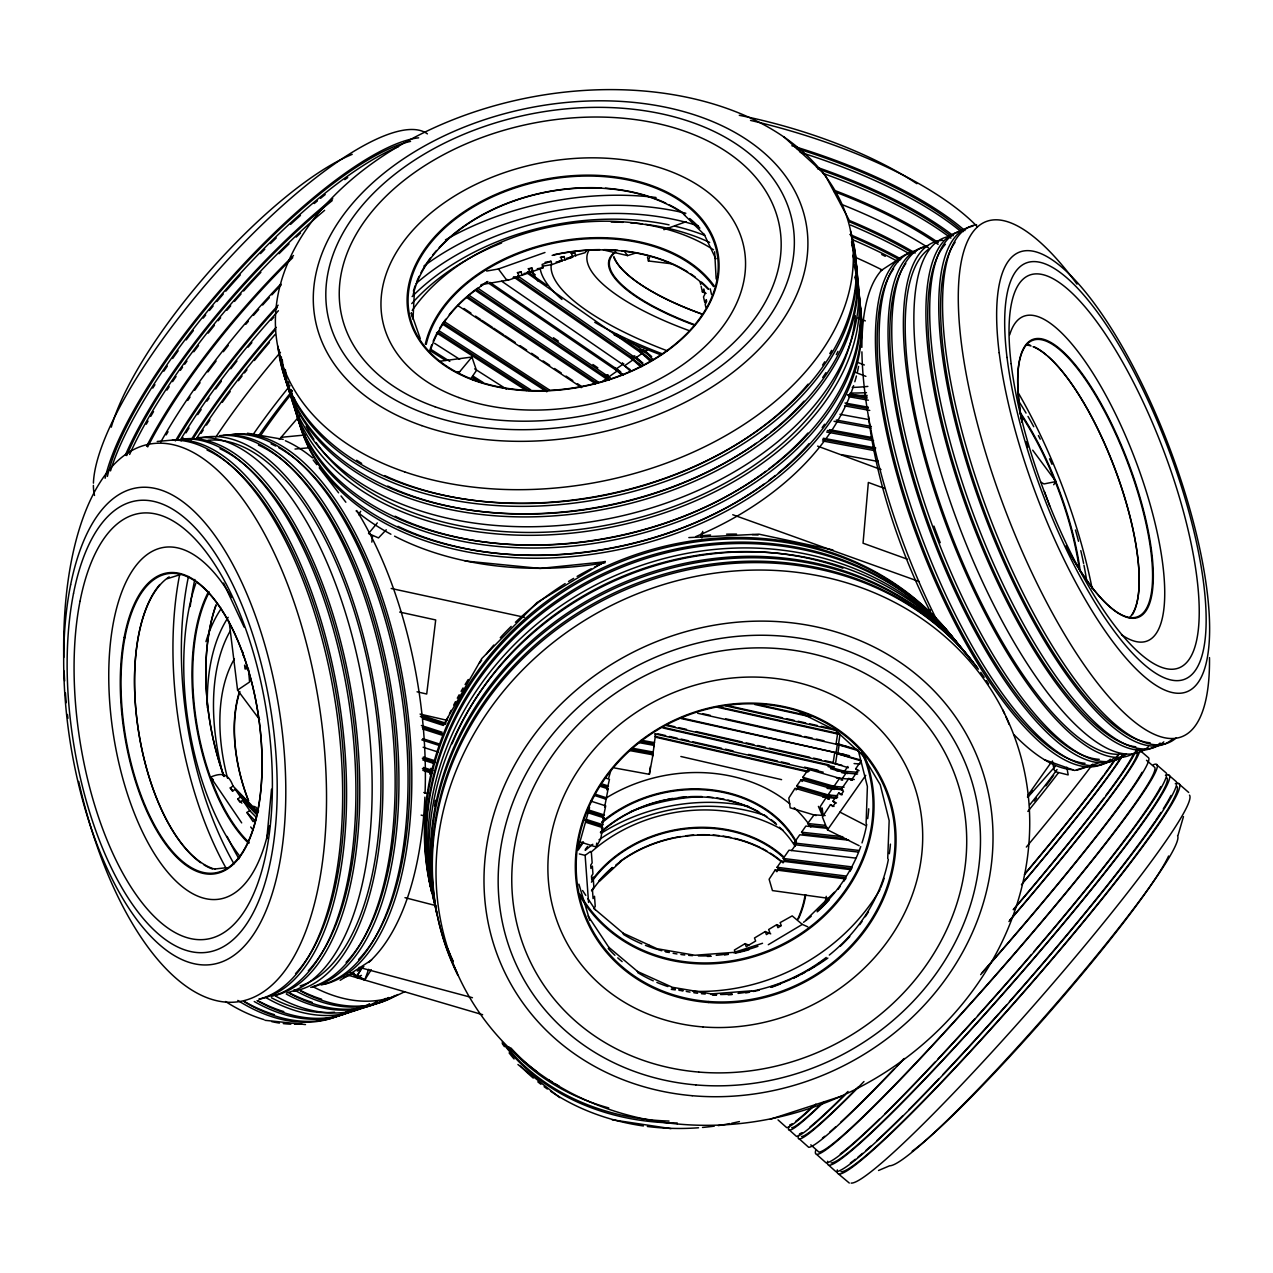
<?xml version="1.0" encoding="UTF-8"?>
<svg xmlns="http://www.w3.org/2000/svg" width="1273" height="1273" viewBox="0 0 1273 1273"><rect width="100%" height="100%" fill="white"/><g stroke="black" fill="none" stroke-linecap="round" stroke-linejoin="round"><path stroke-width="1.5" d="M866.101 823.52L867.39 786.507L858.432 751.038M887.727 858.527L889.159 820.592L880.248 784.757L861.073 752.534M413.073 317.964L414.346 292.567M580.934 387.549L581.045 386.069L577.465 383.698M822.167 807.973L823.026 814.656M702.696 531.382L701.837 537.938M266.789 838.812L271.515 789.212M371.827 542.123L372.512 536.235M614.541 767.969L649.357 774.318L650.376 766.569M639.062 742.636L654.195 745.405L652.524 756.13L652.954 754.825L630.199 750.672M655.277 735.158L655.706 733.837L653.765 746.726L654.195 745.405M652.954 754.825L649.357 774.318M579.135 841.628L596.178 847.022L596.735 843.108M587.028 812.445L604.023 817.887L601.54 828.787L602.638 827.641L585.612 822.215M590.656 801.051L605.709 805.889L602.925 819.032L604.023 817.887M604.627 807.05L608.112 788.878L600.554 786.428M605.693 778.058L609.465 779.283L607.03 790.04L608.112 788.878M602.638 827.641L600.808 838.668L596.178 847.022M610.579 771.422L608.78 777.644M700.977 537.126L701.518 533.212M860.341 759.901L834.674 752.916L833.099 763.068L848.375 767.73M839.034 733.487L837.602 733.821L836.043 744.021L858.734 750.831M836.09 752.566L837.459 743.671M835.486 763.8L837.045 753.632M838.43 744.737L840.005 734.537L837.602 733.821M837.873 753.107L839.241 744.212L857.97 749.829M649.787 256.605L648.387 260.965L647.511 257.146M578.801 846.004L589.59 807.559M1178.098 835.056L1183.476 816.614M587.235 250.129L585.023 252.722L569.906 257.082M368.661 969.278L364.714 980.035L354.387 974.306M648.562 944.789L649.071 946.014M371.223 969.74L364.714 980.035L359.638 976.741M706.117 293.379L702.41 291.963L703.858 289.019L704.987 293.968L703.508 296.895L704.796 302.592L706.26 299.648L706.674 301.43L705.194 304.374L705.831 307.254M354.133 973.75L356.345 977.012L361.564 967.926M443.561 724.83L481.783 658.555L536.983 602.59M358.668 514.738L360.689 511.3M361.468 975.404L356.345 977.012L362.296 967.703M359.002 976.805L358.095 978.332L350.409 972.54M593.791 908.747L595.223 906.424L594.507 896.287L593.075 898.595L592.438 889.668L593.87 887.345L593.154 877.081L591.706 879.404L591.484 876.174L592.932 873.867L592.375 866.117L590.927 868.425L590.704 865.179L592.152 862.871L591.356 852.353L590.529 851.446L585.134 855.361L579.342 853.944M845.161 877.622L778.694 869.109L776.88 871.703L775.257 869.873L769.115 879.229L772.44 890.575L829.073 898.42M851.398 868.52L784.852 860.293L783.038 862.887L781.415 861.057L777.071 867.279L778.694 869.109M791.615 850.587L795.657 844.826L858.4 852.083M827.816 799.269L829.582 796.739M841.182 780.126L846.084 773.109M927.046 614.843L930.42 610.022L923.227 609.815M784.852 860.293L783.229 858.463L789.005 850.189L855.599 858.097M795.657 844.826L794.034 842.981L799.778 834.77L848.852 840.212M846.386 838.812L803.183 834.038L801.576 832.208L805.857 826.066L827.482 828.357M826.941 827.227L809.246 825.35L807.655 823.504L814.099 814.831L825.175 815.563M826.225 797.423L820.258 806.541L822.374 814.465M827.991 794.909L832.224 788.846M833.99 786.332L839.607 778.28M844.524 771.263L847.866 766.457M834.006 806.446L830.505 804.631L822.374 816.916L827.498 829.837L859.132 845.718M830.505 804.631L832.86 806.493L835.279 803.056L832.924 801.194L838.716 792.936L842.201 794.766M852.337 780.317L848.868 778.455L841.135 789.483L843.49 791.345L841.071 794.782L838.716 792.936M848.868 778.455L851.239 780.301L858.018 770.642L855.647 768.797L861.169 760.92M827.498 829.837L865.751 775.337M796.834 785.775L830.187 795.545L831.221 797.232L797.885 787.446L796.834 785.775L801.067 779.792L834.42 789.483M802.817 777.294L836.186 786.969L837.22 788.639L803.852 778.965L802.817 777.294L808.435 769.338L841.803 778.917L842.615 780.238M796.118 789.944L797.885 787.446M803.852 778.965L802.101 781.463L801.067 779.792M1028.091 794.989L1051.068 762.543M849.537 755.732L681.039 718.545M1053.662 484.727L1055.969 481.56L1032.689 450.165M1027.422 796.993L1032.403 790.819M386.244 529.791L378.495 537.922L368.534 533.53L377.301 522.917M470.644 378.94L476.484 370.427L471.933 357.029L440.553 361.15M459.219 372.273L471.933 357.029M279.328 439.408L300.094 415.253M1027.741 797.344L1055.206 766.394M806.159 919.774L834.404 892.214M599.854 880.932L620.763 861.566M356.345 977.012L357.713 975.834M605.407 376.585L608.017 374.739M616.403 368.836L623.754 363.648M632.172 357.713L634.813 355.851M641.146 351.396L643.804 349.518M603.1 380.929L606.234 378.718L604.07 375.376L609.162 380.006M617.23 370.968L608.844 376.872L607.062 375.264M633.015 359.845L624.582 365.781L630.167 370.904M635.657 357.984L642.006 353.528M644.647 351.65L647.83 349.423M256.382 814.322L242.682 800.271L239.897 802.165L237.701 798.935L240.502 797.041L257.019 814.068M255.857 819.669L253.056 821.578L246.914 812.508L249.715 810.615L256.414 817.425M257.926 812.826L235.234 789.292L232.434 791.185L230.254 787.955L233.039 786.062L257.226 811.203M880.534 270.894L901.3 257.353M340.193 980.321L371.589 960.017M259.612 719.611L237.574 690.109L249.588 682.01L248.362 668.548L245.053 669.009L244.591 665.174L246.771 668.325M537.079 602.511L605.105 561.329M748.763 945.155L745.103 943.627L734.394 950.056L735.508 953.111M770.722 933.873L765.264 931.534L754.491 937.994L755.637 941.049L746.217 946.682L745.103 943.627M780.381 926.219L776.753 924.644L768.653 929.513L769.799 932.568L766.41 934.589L765.264 931.534M768.287 944.725L802.308 924.405L807.766 926.824M665.015 951.408L668.627 951.44M878.545 1170.476L889.716 1165.75A219.306 19.891 -48.8 0 0 1049.907 1010.73A219.306 19.891 -48.8 0 0 1177.557 835.645M636.595 252.77L627.589 255.602L603.402 249.954M663.87 229.697L686.29 221.645M575.73 256.064L574.76 252.786L571.641 253.9L572.611 257.178L565.117 259.851L564.146 256.573L561.027 257.687L561.998 260.981L551.941 264.577L550.97 261.283L542.123 264.434L543.11 267.744L532.973 271.372L531.987 268.062L528.804 269.208L529.791 272.517L522.137 275.254L521.134 271.945L517.936 273.074L518.938 276.4L509.311 279.853L481.051 284.691M486.7 271.054L498.411 268.985L544.971 252.484M1044.353 759.679L1074.603 770.467L1097.772 763.307M1076.576 770.308L1087.619 766.728M770.356 1119.222L842.71 1095.782M762.543 943.277L734.139 952.347L694.963 955.243L657.027 948.703M167.272 578.706L180.32 574.6M570.877 253.47L574.76 252.786M560.279 257.257L564.146 256.573M566.787 258.196L572.611 257.178M545.099 262.318L550.97 261.283M559.308 260.87L565.117 259.851M556.19 261.999L561.998 260.981M528.088 268.746L531.987 268.062M542.171 266.28L551.941 264.577M537.27 268.746L543.11 267.744M517.268 272.613L521.134 271.945M527.133 272.374L532.973 271.372M523.967 273.52L529.791 272.517M518.254 275.923L522.137 275.254M513.13 277.387L518.938 276.4M241.679 822.883L210.618 777.071C222.043 772.329 228.535 773.634 233.039 786.062M1055.969 481.56L1044.019 483.931L1040.741 482.165M455.75 372.257L459.633 371.78M215.185 868.966L226.753 867.677M604.898 561.791L540.134 568.426L465.106 560.995M281.11 437.323L305.647 434.936M157.215 441.476L168.593 440.426A283.163 126.95 81 0 1 334.719 698.495A283.163 126.95 81 0 1 258.865 999.194A282.908 127.157 81 0 0 339.334 702.187A282.908 127.157 81 0 0 172.364 440.076M295.018 449.051L310.707 447.635M751.707 990.824L711.432 993.895L672.43 987.307L637.248 971.363M877.861 460.969L876.938 460.428M688.852 537.588L758.931 534.167L832.908 549.936M508.436 280.028L506.018 279.185L498.411 268.985M854.088 763.561L860.039 764.007M836.122 770.595L857.747 772.313M841.883 772.759L857.572 774.032M836.488 778.026L854.294 779.506M844.094 787.207L828.405 785.839L830.251 787.701M832.24 787.876L842.137 788.751M827.116 788.401L842.901 789.785M837.777 795.8L824.013 794.543L825.859 796.405L837.618 797.487M822.708 797.105L836.552 798.378M807.655 823.504L825.334 825.365M264.991 1020.31L305.504 1024.574M801.576 832.208L842.806 836.727M794.034 842.981L858.734 850.428M648.387 260.965L672.017 263.845M783.229 858.463L851.717 866.881M781.415 861.057L849.887 869.554M777.071 867.279L845.479 875.983M775.257 869.873L845.59 878.927M253.582 806.255L255.984 807.241L258.594 810.901M612.17 1119.779L670.935 1128.642M247.487 433.218L283.195 439.376M849.632 393.914L867.199 397.049M847.516 394.821L866.977 398.306M848.789 396.683L868.329 400.199M844.97 403L868.425 407.249M846.752 404.591L868.202 408.474M844.524 405.848L869.761 410.415M839.957 414.298L869.173 419.629M836.234 420.058L871.384 426.487M834.038 421.315L870.987 428.078M641.321 740.234L654.561 742.652M640.908 741.554L654.131 743.973M632.474 748.238L653.32 752.057M631.679 749.479L652.89 753.361M829.439 429.669L872.387 437.578M827.37 430.497L872.148 438.755M826.638 432.008L873.564 440.681M823.36 438.262L875.744 447.969M822.692 439.328L875.41 449.114M822.501 440.935L874.965 450.706M841.326 454.604L878.163 461.494M391.193 588.476L524.428 617.278M399.674 612.058L435.7 619.951L426.71 694.024L417.051 691.812M760.57 705.083L805.141 714.933M754.746 704.478L810.678 716.842M728.538 705.799L782.593 717.797M786.443 718.656L794.177 720.375M798.028 721.234L805.761 722.937M809.612 723.796L817.346 725.515M821.196 726.374L828.93 728.076M832.781 728.936L836.647 729.795M725.642 705.847L836.138 730.384M721.377 707.47L838.796 733.566M716.524 707.072L840.228 734.585M702.601 713.644L710.318 715.362M725.721 718.815L800.86 735.619M804.711 736.478L812.413 738.197M816.264 739.072L823.981 740.791M697.668 713.246L848.566 746.996M680.737 717.781L845.67 754.857M667.227 725.021L674.929 726.756M678.78 727.631L686.481 729.381M696.108 731.545L742.318 742M746.169 742.875L753.871 744.61M757.721 745.485L765.423 747.219M769.274 748.094L809.708 757.244M813.558 758.119L821.26 759.854M825.111 760.729L832.813 762.463M666.034 725.467L841.962 765.264M664.49 727.615L829.041 764.882M662.899 727.965L834.467 766.855M657.886 733.805L665.604 735.555M669.471 736.446L677.172 738.197M681.039 739.072L688.757 740.822M692.607 741.713L721.536 748.285M725.403 749.161L733.121 750.927M748.556 754.428L777.485 761.015M781.336 761.891L789.053 763.657M804.488 767.158L817.982 770.229M654.736 733.821L823.217 772.17M655.102 736.383L808.307 771.295M655.484 737.194L808.037 771.979M680.864 756.496L781.59 779.649M420.09 714.073L447.03 720.311M421.156 815.118L425.023 816.057M404.989 897.672L435.796 905.596M359.145 967.369L472.458 997.714M828.007 766.569L846.72 771.884L847.738 773.57L830.505 768.669M347.656 975.023L482.626 1014.708M816.088 815.579L790.183 807.798L788.83 798.044L795.068 788.273L828.421 798.076L829.248 799.412M834.674 752.916L861.025 760.888M423.798 792.506L427.585 793.7M423.368 767.46L432.836 770.467M586.026 819.335L603.052 824.761M422.413 768.669L431.865 771.693M584.944 820.496L601.954 825.922M422.843 770.356L432.295 773.363M423.304 757.037L434.618 760.665M589.335 810.185L604.42 815.022M422.334 758.262L435.541 762.495M588.253 811.347L603.338 816.184M422.763 759.917L434.093 763.545M422.731 738.626L439.646 744.084M595.557 794.304L606.839 797.932M421.777 739.868L438.676 745.31M594.475 795.466L605.741 799.094M423.129 747.251L438.183 752.088M421.315 715.267L445.821 723.223M420.361 716.524L444.85 724.464M422.668 718.72L443.418 725.451M421.395 725.515L442.177 732.246M602.845 784.216L608.51 786.046M422.318 727.376L443.099 734.091M601.763 785.377L607.428 787.223M422.747 728.968L441.667 735.078M732.755 514.722L919.138 581.538M907.522 559.245L863.046 543.205L868.345 482.451L884.751 488.482M817.584 446.123L881.011 469.578M854.772 372.13L865.911 376.362M856.968 362.153L864.351 364.969M857.97 318.043L865.338 320.891M627.589 255.602L624.247 251.147M849.282 1183.031L838.827 1174.263M622.799 933.045L657.345 948.846M800.128 712.721L835.454 730.32M839.925 812.11L866.165 825.652M832.924 801.194L836.425 803.008M855.647 768.797L859.1 770.69M431.436 349.741L449.815 361.389M473.222 376.219L483.247 382.568M430.529 350.902L445.566 360.418M472.315 377.333L478.998 381.566M434.634 343.344L459.648 359.288M474.67 368.852L506.352 389.061M439.074 332.746L528.884 390.556M436.512 332.826L526.354 390.572M439.201 330.853L530.618 389.793M442.32 323.994L546.817 391.798M445.009 322.021L549.427 389.952M443.195 322.849L546.022 389.649M463.961 308.464L470.962 313.094M475.513 316.118L480.796 319.618M482.101 320.478L492.269 327.209M493.653 328.132L503.726 334.815M505.19 335.786L515.199 342.421M520.036 345.62L526.672 350.027M531.573 353.273L538.177 357.649M543.062 360.88L549.713 365.303M554.535 368.486L561.266 372.941M566.008 376.092L572.802 380.595M457.723 305.456L581.65 387.533M467.78 296.625L596.528 382.839L595.191 381.629L595.573 383.364M466.714 297.596L595.493 383.73M468.925 295.256L598.533 382.186M476.022 290.833L607.412 379.529M553.437 337.743L558.37 341.1M592.916 364.508L597.849 367.849M478.25 288.478L610.451 377.97M477.073 289.862L608.001 378.336M489.898 282.367L620.683 371.764M488.864 283.322L623.404 375.185M501.689 281.222L630.246 369.679M513.799 277.1L641.576 365.781M517.825 275.986L642.976 363.091M516.647 277.434L633.97 358.954M527.595 271.738L547.056 285.391M616.753 334.274L642.69 352.478M526.656 272.708L651.887 360.45M530.411 271.404L535.265 274.825M629.053 340.703L651.696 356.615M517.936 1064.514L559.738 1097.612M608.765 947.239L637.662 971.554M595.048 909.415L623.181 933.22M1139.255 749.797L1148.644 757.865A258.69 16.692 -48.8 0 1 980.64 974.641M1156.855 764.93L1166.243 773.013A258.912 18.856 -48.8 0 1 1012.306 977.012A258.912 18.856 -48.8 0 1 826.066 1162.854L816.789 1154.547M1169.187 775.528L1176.236 781.606A259.04 20.097 -48.8 0 1 1023.126 986.495A259.04 20.097 -48.8 0 1 835.931 1171.669L828.962 1165.447M1179.18 784.136L1188.696 792.458M1146.496 760.283L1154.706 767.348A255.555 17.472 -48.8 0 1 1001.899 967.941A255.555 17.472 -48.8 0 1 818.905 1152.081L810.79 1144.841M802.308 924.405L792.188 915.892L780.142 922.607L781.304 925.678L777.914 927.699L776.753 924.644M778.026 1119.906L786.682 1127.639A258.419 13.939 -48.8 0 0 815.834 1104.152M789.578 1130.233L796.516 1136.439A258.546 15.165 -48.8 0 0 845.097 1094.812M799.412 1139.017L808.673 1147.307A258.69 16.692 -48.8 0 0 904.435 1058.468M623.165 375.026L615.066 367.626L615.464 369.345L621.431 374.803M783.691 136.641L824.522 174.003M835.104 729.986L863.651 756.242M639.985 366.274L631.249 358.222L630.851 356.488L641.815 366.608M636.166 357.108L641.56 362.105M633.89 356.36L642.626 364.428M650.774 360.323L639.826 350.155L640.239 351.889L650.344 361.261M645.14 350.775L650.535 355.788M642.881 350.011L652.985 359.416M683.665 214.278L704.558 234.884M246.914 812.508L255.03 820.655M210.618 777.071L213.355 779.808M237.701 798.935L241.87 803.168M230.254 787.955L232.959 790.74M313.174 459.983L316.818 464.677M319.237 467.812L338.602 492.842M341.021 495.977L345.858 502.23M235.234 789.292L240.502 797.041M242.682 800.271L249.715 810.615M588.11 916.035L609.051 947.669M582.604 890.543L585.787 895.365M587.903 898.579L595.318 909.813M808.435 769.338L809.469 771.024M824.92 174.672L849.33 220.436M822.024 814.784L818.396 806.366M704.128 234.248L715.84 258.944L715.585 258.133M223.571 583.066L244.114 627.112M420.249 338.554L411.227 312.808L412.882 319.077M578.897 884.146L589.765 920.315M710.239 288.828L711.559 294.556M622.513 362.789L622.815 364.158M700.134 281.826L700.755 284.611M701.152 286.345L702.41 291.963M1066.806 767.205L1068.174 774.907L1056.001 771.884L1054.076 769.767L1052.421 760.968M242.984 652.174L243.445 655.993M229.124 621.367L237.574 690.109M585.134 855.361L588.556 902.477M714.646 251.72L716.158 278.978M867.152 395.378A209.95 62.759 15.8 0 1 848.264 395.314M660.687 354.769A209.95 62.759 15.8 0 1 614.127 334.847M538.272 281.349A209.95 62.759 15.8 0 1 531.732 270.162M866.452 392.641A198.779 59.29 15.8 0 1 850.284 393.039M662.581 353.942A198.779 59.29 15.8 0 1 594.73 322.276M561.934 299.473A198.779 59.29 15.8 0 1 540.166 268.539M739.279 115.302A208.199 71.272 15.8 0 1 916.878 183.694M849.775 220.659A247.519 78.067 15.8 0 1 915.176 253.009M849.712 221.948A244.432 77.08 15.8 0 1 912.836 253.247M800.192 152.267A246.771 81.679 15.8 0 1 961.258 231.861M796.452 148.432A243.636 80.931 15.8 0 1 963.311 231.606M816.423 167.097A246.914 80.995 15.8 0 1 953.302 235.744M817.457 168.736A243.827 79.976 15.8 0 1 951.631 236.555M823.09 173.414A246.978 80.708 15.8 0 1 950.851 238.131M834.276 190.314A247.169 79.785 15.8 0 1 938.296 242.618M833.926 191.475A244.082 78.783 15.8 0 1 938.09 244.368M840.562 203.998A247.328 78.99 15.8 0 1 928.781 248.06M867.868 386.403A187.561 56.044 15.8 0 1 852.242 387.422M667.211 350.791A187.561 56.044 15.8 0 1 551.304 264.036M750.529 120.41A244.941 82.538 15.8 0 1 977.266 226.642M791.854 145.758A246.707 81.965 15.8 0 1 964.886 230.62M688.709 330.455A155.465 47.451 15.8 0 1 588.826 250.574M850.523 225.019A247.583 77.78 15.8 0 1 909.59 253.9M849.855 234.471A247.726 77.08 15.8 0 1 900.87 258.96M693.721 324.917A133.029 40.625 15.8 0 1 615.066 252.022M694.04 324.456A132.281 40.402 15.8 0 1 615.846 251.943M851.573 236.507A244.639 76.109 15.8 0 1 899.947 259.978M852.289 239.563A247.789 76.794 15.8 0 1 898.261 261.681M881.712 254.52A244.687 75.823 15.8 0 1 885.276 256.319M701.025 313.794A132.153 40.991 15.8 0 1 613.904 256.51M702.728 314.272A132.901 41.229 15.8 0 1 613.872 257.528M854.39 256.875A246.469 75.187 15.8 0 1 882.444 270.099M859.291 301.351A286.616 196.313 -11.5 0 1 606.616 551.973A286.616 196.313 -11.5 0 1 295.288 400.852M856.506 289.846A286.616 196.313 -11.5 0 1 858.463 297.484M853.658 264.211A289.162 196.408 -11.5 0 1 624.088 524.381A289.162 196.408 -11.5 0 1 290.769 394.964M289.973 391.209A289.162 196.408 -11.5 0 1 288.478 381.82M855.17 276.066A288.08 196.376 -11.5 0 1 613.825 536.792A288.08 196.376 -11.5 0 1 291.326 389.649M856.729 288.637A286.95 196.328 -11.5 0 1 613.077 547.645A286.95 196.328 -11.5 0 1 294.349 397.876M857.779 288.398A287.746 196.36 -11.5 0 1 611.867 540.341A287.746 196.36 -11.5 0 1 293.061 398.497M854.931 277.387A287.746 196.36 -11.5 0 1 856.936 284.691M807.862 433.075A284.165 193.91 -11.5 0 1 769.003 468.862M765.757 471.328A284.165 193.91 -11.5 0 1 395.044 516.202M824.538 424.243A283.052 193.862 -11.5 0 1 822.151 427.537M809.119 443.561A283.052 193.862 -11.5 0 1 778.36 473.015M775.225 475.545A283.052 193.862 -11.5 0 1 768.828 480.526M763.911 484.17A283.052 193.862 -11.5 0 1 398.003 526.338M858.559 366.449A283.577 195.024 -11.5 0 1 857.365 372.193M856.427 376.012A283.577 195.024 -11.5 0 1 854.82 381.773M853.626 385.608A283.577 195.024 -11.5 0 1 846.179 404.575M845.415 406.214A283.577 195.024 -11.5 0 1 695.79 536.601M605.041 562.793A283.577 195.024 -11.5 0 1 394.582 536.156M390.906 534.23A283.577 195.024 -11.5 0 1 356.09 510.887M851.828 245.148A291.183 196.472 -11.5 0 1 607.985 508.532A291.183 196.472 -11.5 0 1 282.272 359.798M837.952 351.38A287.555 194.021 -11.5 0 1 836.329 354.658M825.938 372.655A287.555 194.021 -11.5 0 1 822.692 377.524M804.011 401.122A287.555 194.021 -11.5 0 1 770.579 432.454M767.444 434.92A287.555 194.021 -11.5 0 1 761.063 439.742M756.162 443.275A287.555 194.021 -11.5 0 1 387.692 486.063M855.376 315.736A285.55 193.957 -11.5 0 1 624.502 521.405A285.55 193.957 -11.5 0 1 316.07 442.558M313.874 439.36A285.55 193.957 -11.5 0 1 306.172 426.312M412.213 310.469A187.863 128.621 -11.5 0 1 713.532 249.81M852.799 255.348A290.101 196.44 -11.5 0 1 610.022 518.445A290.101 196.44 -11.5 0 1 285.375 369.568M851.51 241.934A291.533 196.488 -11.5 0 1 607.348 505.429A291.533 196.488 -11.5 0 1 281.301 356.726M850.778 234.216A292.344 196.503 -11.5 0 1 605.821 497.918A292.344 196.503 -11.5 0 1 278.962 349.327M831.667 350.346A288.716 194.037 -11.5 0 1 829.789 353.623M824.729 361.803A288.716 194.037 -11.5 0 1 822.581 365.049M808.069 384.144A288.716 194.037 -11.5 0 1 384.637 475.577M361.659 463.388A288.716 194.037 -11.5 0 1 356.631 460.253M850.459 230.986A292.695 196.503 -11.5 0 1 605.168 494.783A292.695 196.503 -11.5 0 1 277.975 346.224M445.439 239.881A249.397 171.712 -11.5 0 1 656.025 197.49M430.067 351.921A152.569 104.641 -11.5 0 1 487.845 281.604M552.148 255.38A152.569 104.641 -11.5 0 1 707.963 289.098M429.86 350.361A153.412 105.229 -11.5 0 1 431.722 344.824M433.186 341.132A153.412 105.229 -11.5 0 1 437.562 332.046M439.583 328.498A153.412 105.229 -11.5 0 1 445.725 319.268M449.226 314.733A153.412 105.229 -11.5 0 1 477.502 288.239M480.748 285.932A153.412 105.229 -11.5 0 1 487.432 281.524M553.946 254.727A153.412 105.229 -11.5 0 1 599.901 249.603M603.879 249.619A153.412 105.229 -11.5 0 1 617.739 250.288M621.654 250.654A153.412 105.229 -11.5 0 1 687.627 271.865M690.746 273.886A153.412 105.229 -11.5 0 1 695.217 277.037M701.55 282.129A153.412 105.229 -11.5 0 1 708.727 289.051M423.941 265.993A238.815 164.615 -11.5 0 1 685.876 213.275M413.216 294.509A156.149 104.752 -11.5 0 1 525.622 197.235A156.149 104.752 -11.5 0 1 684.842 214.803M689.711 218.542A156.149 104.752 -11.5 0 1 699.864 228.138M413.423 291.135A157.009 105.341 -11.5 0 1 415.221 285.566M416.653 281.858A157.009 105.341 -11.5 0 1 419.119 276.336M420.981 272.693A157.009 105.341 -11.5 0 1 430.369 258.069M432.74 255.014A157.009 105.341 -11.5 0 1 436.528 250.526M439.185 247.599A157.009 105.341 -11.5 0 1 601.54 187.958M605.375 188.197A157.009 105.341 -11.5 0 1 665.843 203.155M669.375 204.889A157.009 105.341 -11.5 0 1 684.062 213.641M411.752 303.626A206.91 142.385 -11.5 0 1 501.578 243.016M611.215 222.075A206.91 142.385 -11.5 0 1 622.847 222.345M630.565 222.791A206.91 142.385 -11.5 0 1 641.974 223.873M645.729 224.334A206.91 142.385 -11.5 0 1 709.666 242.427M425.325 344.124A154.097 105.261 -11.5 0 1 555.267 242.029A154.097 105.261 -11.5 0 1 714.233 285.964M426.232 344.41A153.221 104.672 -11.5 0 1 555.442 242.857A153.221 104.672 -11.5 0 1 713.516 286.568M415.889 283.672A227.724 157.009 -11.5 0 1 698.225 225.862M412.118 296.577A216.856 149.434 -11.5 0 1 669.073 224.86M674.945 226.18A216.856 149.434 -11.5 0 1 704.701 235.41M196.106 439.185A250.288 62.409 -48.7 0 1 275.159 334.449M160.716 442.145A250.017 64.812 -48.7 0 1 280.808 283.959M175.372 440.919A250.129 63.809 -48.7 0 1 278.151 305.186M191.125 439.917A250.256 62.727 -48.7 0 1 276.177 327.352M180.177 440.267A250.176 63.491 -48.7 0 1 278.421 310.707M181.084 440.904A247.042 62.695 -48.7 0 1 183.01 437.705M185.985 432.868A247.042 62.695 -48.7 0 1 189.056 427.951M197.729 414.632A247.042 62.695 -48.7 0 1 201.134 409.572M206.974 401.106A247.042 62.695 -48.7 0 1 209.09 398.099M215.662 388.949A247.042 62.695 -48.7 0 1 221.359 381.232M230.827 368.788A247.042 62.695 -48.7 0 1 236.937 360.991M248.155 347.099A247.042 62.695 -48.7 0 1 251.863 342.628M271.085 320.303A247.042 62.695 -48.7 0 1 273.711 317.343M177.265 439.917A247.01 62.998 -48.7 0 1 277.355 307.461M201.039 433.409A247.153 61.629 -48.7 0 1 203.203 430.083M206.512 425.071A247.153 61.629 -48.7 0 1 209.902 420.026M222.298 402.332A247.153 61.629 -48.7 0 1 230.174 391.575M238.417 380.707A247.153 61.629 -48.7 0 1 242.029 376.028M244.48 372.909A247.153 61.629 -48.7 0 1 246.93 369.807M254.409 360.514A247.153 61.629 -48.7 0 1 269.446 342.485M252.77 435.048A211.875 50.427 -48.7 0 1 290.021 385.639M215.821 437.053A248.856 60.802 -48.7 0 1 280.474 352.271M258.387 436.082A200.577 47.61 -48.7 0 1 292.297 390.731M259.819 436.798A189.263 45.016 -48.7 0 1 291.597 393.643M192.939 439.026A247.121 61.947 -48.7 0 1 275.541 329.468M129.623 454.461A249.81 66.705 -48.7 0 1 324.631 210.331M146.284 424.195A246.691 65.862 -48.7 0 1 148.018 421.108M150.723 416.382A246.691 65.862 -48.7 0 1 153.54 411.593M166.97 390.079A246.691 65.862 -48.7 0 1 169.182 386.706M172.587 381.614A246.691 65.862 -48.7 0 1 176.056 376.522M180.4 370.3A246.691 65.862 -48.7 0 1 182.548 367.245M184.744 364.189A246.691 65.862 -48.7 0 1 186.956 361.102M193.814 351.794A246.691 65.862 -48.7 0 1 198.524 345.556M208.215 333.096A246.691 65.862 -48.7 0 1 214.421 325.347M218.176 320.748A246.691 65.862 -48.7 0 1 220.627 317.773M226.865 310.31A246.691 65.862 -48.7 0 1 230.684 305.838M234.534 301.383A246.691 65.862 -48.7 0 1 241.043 293.968M243.668 291.024A246.691 65.862 -48.7 0 1 260.87 272.327M279.026 253.709A246.691 65.862 -48.7 0 1 289.066 243.875M296.227 237.064A246.691 65.862 -48.7 0 1 300.508 233.086M166.19 434.873A246.898 64 -48.7 0 1 168.02 431.722M187.752 400.438A246.898 64 -48.7 0 1 190.043 397.065M194.721 390.286A246.898 64 -48.7 0 1 200.068 382.712M207.897 371.939A246.898 64 -48.7 0 1 216.108 361.039M223.364 351.698A246.898 64 -48.7 0 1 228.297 345.476M245.784 324.313A246.898 64 -48.7 0 1 248.33 321.337M253.486 315.37A246.898 64 -48.7 0 1 258.705 309.45M262.636 305.027A246.898 64 -48.7 0 1 269.255 297.755M271.897 294.875A246.898 64 -48.7 0 1 281.19 284.977M147.7 446.918A246.803 64.875 -48.7 0 1 292.742 257.655M146.586 446.33A249.922 65.703 -48.7 0 1 293.506 255.507M126.727 455.575A246.66 66.18 -48.7 0 1 332.189 200.625M125.263 455.384A249.779 67.023 -48.7 0 1 332.778 198.699M110.528 470.883A249.699 67.771 -48.7 0 1 230.461 284.356A249.699 67.771 -48.7 0 1 398.513 146.634M152.792 388.074A246.58 66.912 -48.7 0 1 154.924 384.732M163.851 371.191A246.58 66.912 -48.7 0 1 167.336 366.083M172.635 358.493A246.58 66.912 -48.7 0 1 178.156 350.807M186.224 339.923A246.58 66.912 -48.7 0 1 193.369 330.55M203.203 318.123A246.58 66.912 -48.7 0 1 205.685 315.052M209.424 310.501A246.58 66.912 -48.7 0 1 213.132 306.029M216.887 301.558A246.58 66.912 -48.7 0 1 223.252 294.095M225.846 291.135A246.58 66.912 -48.7 0 1 240.263 274.984M260.488 253.598A246.58 66.912 -48.7 0 1 264.752 249.269M270.481 243.573A246.58 66.912 -48.7 0 1 276.225 237.956M290.546 224.398A246.58 66.912 -48.7 0 1 300.444 215.455M314.256 203.521A246.58 66.912 -48.7 0 1 317.407 200.895M320.525 198.333A246.58 66.912 -48.7 0 1 325.204 194.546M344.808 179.62A246.58 66.912 -48.7 0 1 347.72 177.552M107.393 476.404A246.548 67.23 -48.7 0 1 233.85 276.225A246.548 67.23 -48.7 0 1 410.574 141.383M105.118 478.266A249.667 68.09 -48.7 0 1 238.528 269.621A249.667 68.09 -48.7 0 1 418.658 137.802M111.276 427.155A210.857 59.751 -48.7 0 1 352.207 154.335M94.52 495.452A247.98 68.853 -48.7 0 1 93.39 485.395M93.422 483.135A247.98 68.853 -48.7 0 1 238.449 248.394A247.98 68.853 -48.7 0 1 427.41 133.888M1085.042 763.307A269.796 90.112 69.3 0 1 922.304 546.563A269.796 90.112 69.3 0 1 893.63 268.826M1110.39 759.201A273.202 91.258 69.3 0 1 921.827 549.077A273.202 91.258 69.3 0 1 912.661 252.309M1114.018 758.024A273.393 90.988 69.3 0 1 925.678 547.629A273.393 90.988 69.3 0 1 916.162 250.781M1138.062 750.211A274.602 89.142 69.2 0 1 949.372 533.292A274.602 89.142 69.2 0 1 942.8 240.279M1126.382 754.014A274.013 90.049 69.3 0 1 938.79 542.696A274.013 90.049 69.3 0 1 928.128 245.609M1122.738 755.191A273.822 90.319 69.3 0 1 934.923 544.16A273.822 90.319 69.3 0 1 924.612 247.121M1044.401 491.537A145.472 48.979 69.3 0 1 1049.636 505.906M1020.771 413.391A146.666 48.676 69.3 0 1 1080.172 570.686M1160.117 743.05A275.716 87.439 69.2 0 1 974.609 529.218A275.716 87.439 69.2 0 1 960.781 231.463M1135.771 746.79A272.279 86.341 69.2 0 1 972.874 521.087A272.279 86.341 69.2 0 1 945.409 244.257M1122.945 753.807A271.165 88.028 69.2 0 1 951.345 534.755A271.165 88.028 69.2 0 1 928.335 249.397M1148.341 746.885A275.127 88.346 69.2 0 1 962.102 533.928A275.127 88.346 69.2 0 1 949.387 236.396M1163.808 741.857A275.907 87.153 69.2 0 1 978.539 527.738A275.907 87.153 69.2 0 1 964.361 229.904M1172.688 738.976A276.352 86.453 69.2 0 1 987.975 524.19A276.352 86.453 69.2 0 1 972.954 226.18M1209.493 657.616A275.541 84.495 69.2 0 1 1087.54 669.725A275.541 84.495 69.2 0 1 958.394 305.663A275.541 84.495 69.2 0 1 1077.006 284.134M1099.236 759.329A270.401 89.19 69.3 0 1 936.196 543.714A270.401 89.19 69.3 0 1 905.803 263.559M1020.389 414.011A145.838 48.422 69.3 0 1 1079.218 568.522M1017.986 392.37A238.258 81.09 69.3 0 1 1092.154 588.667M1009.664 334.863A173.733 53.323 69.2 0 1 1136.312 462.465A173.733 53.323 69.2 0 1 1121.449 634.654M1021.98 421.681A148.639 45.637 69.2 0 1 1075.971 365.622A148.639 45.637 69.2 0 1 1153.115 583.416A148.639 45.637 69.2 0 1 1066.153 546.419M1027.725 447.396A148.639 45.637 69.2 0 1 1026.309 441.795M1021.98 422.159A147.811 45.382 69.2 0 1 1071.166 361.055A147.811 45.382 69.2 0 1 1152.447 569.524A147.811 45.382 69.2 0 1 1079.393 569.397M1078.263 567.599A147.811 45.382 69.2 0 1 1065.899 546.149M1027.136 345.094A147.429 45.971 69.2 0 1 1031.05 345.985M1033.071 346.702A147.429 45.971 69.2 0 1 1117.933 476.882A147.429 45.971 69.2 0 1 1129.294 617.914M1026.515 344.474A148.241 46.242 69.2 0 1 1030.446 345.365M1033.931 346.717A148.241 46.242 69.2 0 1 1046.374 354.912M1047.997 356.313A148.241 46.242 69.2 0 1 1121.608 488.084A148.241 46.242 69.2 0 1 1132.413 614.652M1018.909 401.472A179 59.847 69.3 0 1 1026.054 413.089M1027.995 416.414A179 59.847 69.3 0 1 1033.74 426.71M1038.418 435.573A179 59.847 69.3 0 1 1040.232 439.169M1049.541 458.805A179 59.847 69.3 0 1 1051.959 464.295M1075.462 530.029A179 59.847 69.3 0 1 1078.502 541.296M1080.793 550.62A179 59.847 69.3 0 1 1083.594 563.398M1083.944 565.18A179 59.847 69.3 0 1 1086.681 580.695M1176.395 737.767A276.543 86.166 69.2 0 1 991.922 522.71A276.543 86.166 69.2 0 1 976.55 224.637M1150.14 742.78A272.899 85.371 69.2 0 1 989.185 523.776A272.899 85.371 69.2 0 1 955.1 242.3M940.222 542.696A270.592 88.903 69.3 0 1 933.936 526.099M929.927 610.913A229.713 79.053 69.3 0 1 868.488 416.494M1072.916 769.704A270.799 91.736 69.3 0 1 1014.374 735.062M938.933 624.231A270.799 91.736 69.3 0 1 861.916 351.841M861.885 347.354A270.799 91.736 69.3 0 1 881.791 270.035M231.829 434.698A278.755 130.483 81 0 1 403.605 683.203A278.755 130.483 81 0 1 324.854 984.156M200.163 438.039A280.601 129.019 81 0 1 374.517 687.818A280.601 129.019 81 0 1 293.649 991.237M219.402 435.7A279.821 129.639 81 0 1 386.817 685.829A279.821 129.639 81 0 1 312.617 986.734M228.169 435.048A278.994 130.292 81 0 1 399.802 683.792A278.994 130.292 81 0 1 321.257 984.984M223.077 435.366A279.583 129.83 81 0 1 391.638 691.255A279.583 129.83 81 0 1 310.739 987.387M258.403 445.073A276.082 128.191 81 0 1 388.742 685.415A276.082 128.191 81 0 1 346.097 962.34M271.054 443.863A275.27 128.844 81 0 1 275.732 446.075M278.882 447.762A275.27 128.844 81 0 1 403 691.271A275.27 128.844 81 0 1 358.556 959.556M285.391 440.76A276.082 130.371 81 0 1 312.49 457.866M356.679 510.568A276.082 130.371 81 0 1 425.055 793.206M424.896 797.137A276.082 130.371 81 0 1 368.629 962.452M363.871 966.446A276.082 130.371 81 0 1 357.315 971.06M353.958 973.033A276.082 130.371 81 0 1 343.726 977.664M185.158 438.883A282.065 127.841 81 0 1 351.953 695.742A282.065 127.841 81 0 1 275.143 995.486M219.99 448.764A278.548 126.234 81 0 1 349.375 691.637A278.548 126.234 81 0 1 308.305 970.79M207.929 440.299A277.1 127.395 81 0 1 372.655 688.152A277.1 127.395 81 0 1 300.173 985.939M240.215 856.777A182.644 85.498 81 0 1 195.819 583.305M197.124 437.769A281.285 128.478 81 0 1 364.396 693.769A281.285 128.478 81 0 1 286.886 992.813M181.403 439.233A282.32 127.634 81 0 1 348.054 696.363A282.32 127.634 81 0 1 271.451 996.329M207.038 450.006A279.376 125.55 81 0 1 336.088 693.737A279.376 125.55 81 0 1 295.543 973.638M63.745 657.489A282.351 125.359 81 0 1 238.783 493.781A282.351 125.359 81 0 1 294.445 955.832A282.351 125.359 81 0 1 78.687 781.415M67.93 718.306A282.351 125.359 81 0 1 67.485 714.487M66.276 702.696A282.351 125.359 81 0 1 65.432 692.798M64.637 680.944A282.351 125.359 81 0 1 64.143 671.11M225.528 867.231A242.857 115 81 0 1 179.7 574.378M269.462 825.875A178.061 79.037 81 0 1 159.316 861.216A178.061 79.037 81 0 1 117.052 606.585A178.061 79.037 81 0 1 231.511 597.196M252.993 829.916A148.4 69.744 81 0 1 250.701 826.989M224 776.228A148.4 69.744 81 0 1 215.996 605.423M238.99 858.798A221.836 105.373 81 0 1 227.151 836.441M190.186 606.6A221.836 105.373 81 0 1 194.833 579.47M234.009 863.89A232.625 110.417 81 0 1 188.452 576.526M248.728 843.41A149.721 69.76 81 0 1 208.597 591.547M249.158 842.631A148.877 69.379 81 0 1 209.249 592.168M224.064 776.53A149.212 70.158 81 0 1 216.028 604.802M215.28 869.316A150.994 67.66 81 0 1 138.566 731.514A150.994 67.66 81 0 1 169.182 576.876M212.368 868.998A151.821 68.058 81 0 1 203.966 864.86M200.657 862.68A151.821 68.058 81 0 1 138.041 727.965A151.821 68.058 81 0 1 159.809 584.546M223.38 775.909A180.32 102.381 69.4 0 1 230.333 630.803M205.955 641.656A201.834 114.65 69.4 0 1 221.343 608.367M207.372 707.899A191.125 108.46 69.4 0 1 228.185 617.325M227.565 778.296A149.212 85.434 69.4 0 1 234.391 658.937M248.585 800.797A126.966 72.704 69.4 0 1 239.865 691.478M248.458 800.86A127.682 73.102 69.4 0 1 239.34 691.987M360.959 1006.497A235.585 138.757 69.4 0 1 257.035 1000.594M395.219 995.406A237.303 137.023 69.4 0 1 294.047 989.869M321.623 999.194A234.343 135.304 69.4 0 1 301.16 990.808M397.972 994.515A237.446 136.879 69.4 0 1 300.38 990.871M388.663 997.523A236.969 137.357 69.4 0 1 289.051 993.099M334.481 1012.194A233.07 136.593 69.4 0 1 271.372 997.746M369.616 1003.697A236.014 138.327 69.4 0 1 265.946 997.634M283.815 1011.605A232.513 137.15 69.4 0 1 257.973 1000.689M358.27 1007.373A235.441 138.9 69.4 0 1 254.25 1001.517M351.809 1009.473A235.123 139.218 69.4 0 1 244.082 1001.66M349.12 1010.332A234.98 139.362 69.4 0 1 237.796 1000.435M385.926 998.414A236.842 137.5 69.4 0 1 286.25 994.022M312.108 1002.312A233.882 135.781 69.4 0 1 289.878 993.083M377.222 1001.23A236.396 137.945 69.4 0 1 275.525 996.027M274.459 1014.676A232.052 137.611 69.4 0 1 245.084 1001.883M404.639 991.667A236.492 135.479 69.4 0 1 313.126 986.766M301.781 1023.922A233.007 138.996 69.4 0 1 294.524 1024.224M290.817 1024.16A233.007 138.996 69.4 0 1 283.258 1023.587M279.439 1023.078A233.007 138.996 69.4 0 1 271.706 1021.614M263.941 1019.593A233.007 138.996 69.4 0 1 225.56 1001.533M430.513 887.106A295.129 265.707 -26.5 0 1 600.092 569.174A295.129 265.707 -26.5 0 1 952.618 637.343M431.849 892.771A295.559 266.025 -26.5 0 1 601.843 570.113A295.559 266.025 -26.5 0 1 957.439 643.565M433.425 899.295A298.439 268.094 -26.5 0 1 608.478 578.642A298.439 268.094 -26.5 0 1 964.234 651.712M960.303 646.923A297.023 267.075 -26.5 0 0 606.155 574.043A297.023 267.075 -26.5 0 0 432.008 893.312A296.593 266.773 -26.5 0 1 604.452 573.089A296.593 266.773 -26.5 0 1 959.078 645.427M868.743 808.801A157.136 141.51 -26.5 0 1 867.693 818.682M866.738 824.427A157.136 141.51 -26.5 0 1 861.996 842.917M860.755 846.561A157.136 141.51 -26.5 0 1 817.282 911.022M811.219 916.274A157.136 141.51 -26.5 0 1 803.534 922.273M757.928 946.316A157.136 141.51 -26.5 0 1 733.964 952.825M728.108 953.859A157.136 141.51 -26.5 0 1 716.222 955.307M710.254 955.721A157.136 141.51 -26.5 0 1 698.4 955.88M692.544 955.641A157.136 141.51 -26.5 0 1 688.645 955.355M684.763 954.989A157.136 141.51 -26.5 0 1 680.864 954.511M676.981 953.954A157.136 141.51 -26.5 0 1 673.131 953.286M669.296 952.522A157.136 141.51 -26.5 0 1 665.508 951.679M661.769 950.724A157.136 141.51 -26.5 0 1 658.061 949.69M656.247 949.149A157.136 141.51 -26.5 0 1 645.427 945.362M641.878 943.914A157.136 141.51 -26.5 0 1 623.324 934.35M851.987 867.804A157.995 142.274 -26.5 0 1 850.078 871.257M845.972 878.02A157.995 142.274 -26.5 0 1 843.792 881.33M840.387 886.199A157.995 142.274 -26.5 0 1 838.016 889.366M829.439 899.645A157.995 142.274 -26.5 0 1 817.234 911.834M748.874 949.801A157.995 142.274 -26.5 0 1 735.842 953.016M728.379 954.384A157.995 142.274 -26.5 0 1 724.592 954.957M711.289 956.246A157.995 142.274 -26.5 0 1 707.47 956.421M864.924 757.005A158.886 142.942 -26.5 0 1 780.715 946.205A158.886 142.942 -26.5 0 1 580.106 896.224M453.236 961.338A301.096 270.003 -26.5 0 1 447.778 948.703M971.681 660.814A301.096 270.003 -26.5 0 0 610.881 588.317A301.096 270.003 -26.5 0 0 437.021 914.555A301.542 270.322 -26.5 0 1 612.631 589.319A301.542 270.322 -26.5 0 1 972.938 662.342M434.682 904.578A299.664 268.985 -26.5 0 1 611.517 582.238A299.664 268.985 -26.5 0 1 968.864 657.505M452.902 961.545A301.542 270.322 -26.5 0 1 444.77 941.352M457.405 973.368A302.624 271.101 -26.5 0 1 586.98 607.364A302.624 271.101 -26.5 0 1 977.155 667.625M1002.869 710.032A303.085 271.42 -26.5 0 1 1004.524 713.612M1006.131 717.224A303.085 271.42 -26.5 0 1 1009.123 724.448M457.898 975.373A303.085 271.42 -26.5 0 1 587.68 608.876A303.085 271.42 -26.5 0 1 978.428 669.184M980.751 672.383A303.085 271.42 -26.5 0 1 984.172 677.268M986.368 680.578A303.085 271.42 -26.5 0 1 988.532 683.935M863.285 755.398A157.979 142.13 -26.5 0 1 780.269 945.346A157.979 142.13 -26.5 0 1 579.836 893.932M890.416 844.126A161.83 144.883 -26.5 0 1 889.318 853.722M888.363 859.418A161.83 144.883 -26.5 0 1 829.296 955.068M826.225 957.471A161.83 144.883 -26.5 0 1 751.531 991.285M749.622 991.651A161.83 144.883 -26.5 0 1 738.054 993.386M732.198 993.974A161.83 144.883 -26.5 0 1 720.534 994.531M716.667 994.531A161.83 144.883 -26.5 0 1 710.923 994.388M705.21 994.038A161.83 144.883 -26.5 0 1 701.391 993.688M697.588 993.242A161.83 144.883 -26.5 0 1 693.785 992.717M689.998 992.113A161.83 144.883 -26.5 0 1 686.242 991.396M682.519 990.617A161.83 144.883 -26.5 0 1 678.843 989.742M675.199 988.771A161.83 144.883 -26.5 0 1 671.619 987.737M667.879 986.559A161.83 144.883 -26.5 0 1 656.852 982.406M653.256 980.831A161.83 144.883 -26.5 0 1 637.789 972.667M622.131 961.592A161.83 144.883 -26.5 0 1 617.739 957.853M614.907 955.275A161.83 144.883 -26.5 0 1 608.239 948.512M884.146 878.354A162.705 145.663 -26.5 0 1 880.709 887.695M868.457 911.834A162.705 145.663 -26.5 0 1 865.306 916.719M861.996 921.509A162.705 145.663 -26.5 0 1 859.689 924.628M849.791 936.562A162.705 145.663 -26.5 0 1 840.132 946.396M823.488 960.224A162.705 145.663 -26.5 0 1 818.666 963.645M815.356 965.857A162.705 145.663 -26.5 0 1 801.64 973.972M798.123 975.802A162.705 145.663 -26.5 0 1 792.793 978.396M791.01 979.208A162.705 145.663 -26.5 0 1 770.642 986.989M759.185 990.187A162.705 145.663 -26.5 0 1 753.441 991.476M749.622 992.224A162.705 145.663 -26.5 0 1 745.755 992.892M732.102 994.563A162.705 145.663 -26.5 0 1 728.188 994.85M716.492 995.136A162.705 145.663 -26.5 0 1 712.641 995.056M880.073 889.525A193.56 174.226 -26.5 0 1 693.101 991.317M683.235 990.728A193.56 174.226 -26.5 0 1 679.241 990.346M675.263 989.885A193.56 174.226 -26.5 0 1 671.285 989.344M434.539 806A294.731 264.752 -26.5 0 1 435.493 800.303M452.074 743.846A294.731 264.752 -26.5 0 1 842.917 568.204M827.864 958.076A212.846 191.857 -26.5 0 1 808.212 970.519M804.822 972.397A212.846 191.857 -26.5 0 1 792.777 978.523M780.46 983.918A212.846 191.857 -26.5 0 1 771.422 987.355M429.717 774.111A291.644 262.859 -26.5 0 1 430.958 768.287M444.898 724.369A291.644 262.859 -26.5 0 1 447.905 717.351M449.496 713.835A291.644 262.859 -26.5 0 1 451.135 710.35M453.697 705.115A291.644 262.859 -26.5 0 1 455.463 701.646M457.293 698.193A291.644 262.859 -26.5 0 1 459.171 694.756M461.097 691.334A291.644 262.859 -26.5 0 1 463.07 687.929M465.091 684.556A291.644 262.859 -26.5 0 1 468.225 679.527M479.332 663.265A291.644 262.859 -26.5 0 1 481.687 660.114M486.413 654.004A291.644 262.859 -26.5 0 1 493.797 645.045M500.273 637.725A291.644 262.859 -26.5 0 1 511.173 626.396M515.422 622.274A291.644 262.859 -26.5 0 1 565.132 583.591M568.522 581.475A291.644 262.859 -26.5 0 1 573.662 578.388M577.115 576.383A291.644 262.859 -26.5 0 1 591.118 568.824M594.666 567.042A291.644 262.859 -26.5 0 1 601.795 563.637M700.564 535.965A291.644 262.859 -26.5 0 1 710.557 535.01M726.565 534.183A291.644 262.859 -26.5 0 1 736.526 534.087M752.279 534.612A291.644 262.859 -26.5 0 1 758.119 535.026M826.241 896.335A143.276 116.877 -11.7 0 1 824.809 903.687M605.089 798.68A143.276 116.877 -11.7 0 1 789.833 803.884M794.145 807.655A143.276 116.877 -11.7 0 1 810.821 827.004M805.109 894.855A121.922 99.453 -11.7 0 1 797.821 918.915M578.228 850.046A121.922 99.453 -11.7 0 1 583.527 842.265M602.049 822.692A121.922 99.453 -11.7 0 1 795.88 842.328M805.761 894.696A122.606 100.01 -11.7 0 1 798.426 918.899M577.592 849.648A122.606 100.01 -11.7 0 1 582.923 841.835M601.54 822.151A122.606 100.01 -11.7 0 1 796.468 841.883M630.374 811.792A178.22 147.732 -11.7 0 1 702.266 796.627M558.974 1086.012A224.748 185.237 -11.7 0 1 555.68 1084.119M552.196 1082.034A224.748 185.237 -11.7 0 1 548.758 1079.87M537.111 1071.818A224.748 185.237 -11.7 0 1 510.934 1047.997M600.363 832.335A122.176 99.883 -11.7 0 1 665.158 799.842M667.052 799.444A122.176 99.883 -11.7 0 1 672.749 798.41M678.525 797.598A122.176 99.883 -11.7 0 1 686.274 796.85M690.141 796.643A122.176 99.883 -11.7 0 1 701.614 796.612M707.342 796.946A122.176 99.883 -11.7 0 1 713.055 797.503M716.842 798.012A122.176 99.883 -11.7 0 1 724.273 799.317M727.901 800.112A122.176 99.883 -11.7 0 1 758.772 811.792M763.673 814.64A122.176 99.883 -11.7 0 1 766.855 816.677M771.454 819.907A122.176 99.883 -11.7 0 1 775.798 823.345M608.749 1107.94A224.541 185.174 -11.7 0 1 508.866 1046.82M669.009 1121.067A224.064 185.015 -11.7 0 1 505.19 1045.006M677.252 1122.961A223.857 184.951 -11.7 0 1 502.199 1042.078M601.111 833.338A169.707 140.635 -11.7 0 1 748.588 806.461M585.182 850.428A161.894 134.063 -11.7 0 1 592.82 844.285M598.994 839.798A161.894 134.063 -11.7 0 1 764.437 815.293M585.309 849.441A121.508 99.326 -11.7 0 1 587.617 846.45M600.792 832.478A121.508 99.326 -11.7 0 1 776.562 824.633M779.442 827.211A121.508 99.326 -11.7 0 1 795.1 846.354M590.879 852.321A146.841 121.269 -11.7 0 1 782.879 830.06M591.515 890.686A119.98 99.183 -11.7 0 1 593.807 887.408M598.771 881.091A119.98 99.183 -11.7 0 1 612.313 867.502M619.951 861.455A119.98 99.183 -11.7 0 1 673.003 837.936M674.849 837.554A119.98 99.183 -11.7 0 1 680.45 836.536M686.131 835.74A119.98 99.183 -11.7 0 1 693.737 835.024M697.556 834.817A119.98 99.183 -11.7 0 1 709.077 834.833M713.087 835.056A119.98 99.183 -11.7 0 1 719.086 835.613M723.064 836.122A119.98 99.183 -11.7 0 1 730.861 837.507M734.68 838.35A119.98 99.183 -11.7 0 1 760.061 847.42M761.747 848.264A119.98 99.183 -11.7 0 1 767.014 851.144M770.436 853.228A119.98 99.183 -11.7 0 1 780.094 860.134M592.025 890.734A119.328 98.642 -11.7 0 1 612.711 867.677M615.686 865.194A119.328 98.642 -11.7 0 1 781.097 861.566M591.436 882.173A119.726 98.769 -11.7 0 1 782.879 857.079M592.009 880.12A120.41 99.326 -11.7 0 1 783.356 856.506M739.406 1121.561A221.693 183.551 -11.7 0 1 731.752 1123.232M729.827 1123.598A221.693 183.551 -11.7 0 1 718.211 1125.603M714.296 1126.144A221.693 183.551 -11.7 0 1 702.505 1127.448M698.559 1127.767A221.693 183.551 -11.7 0 1 647.336 1126.478M643.39 1125.953A221.693 183.551 -11.7 0 1 550.652 1091.279M547.358 1089.02A221.693 183.551 -11.7 0 1 544.112 1086.681M540.93 1084.294A221.693 183.551 -11.7 0 1 537.811 1081.843M533.26 1078.088A221.693 183.551 -11.7 0 1 520.625 1066.169M514.069 1058.961A221.693 183.551 -11.7 0 1 509.105 1052.914M504.442 1046.645A221.693 183.551 -11.7 0 1 502.23 1043.462M1122.961 754.077A255.221 14.13 -48.8 0 1 1023.842 881.521M822.342 1102.991A255.221 14.13 -48.8 0 1 791.695 1127.767M1117.678 755.191A255.189 13.764 -48.8 0 1 1105.075 773.379M1103.627 775.352A255.189 13.764 -48.8 0 1 1024.479 874.249M812.89 1106.412A255.189 13.764 -48.8 0 1 795.545 1121.418M792.108 1123.773A255.189 13.764 -48.8 0 1 789.658 1124.998M1118.919 754.253A258.419 13.939 -48.8 0 1 1024.574 874.471M1123.629 754.157A258.451 14.305 -48.8 0 1 1021.455 884.687M824.029 1101.861A258.451 14.305 -48.8 0 1 788.974 1126.669M1168.598 856.029A207.61 18.968 -48.8 0 1 1053.042 1008.28A207.61 18.968 -48.8 0 1 912.184 1151.19M1160.769 786.65A255.682 18.618 -48.8 0 1 1033.74 951.774M1031.21 954.734A255.682 18.618 -48.8 0 1 977.521 1015.854M974.847 1018.814A255.682 18.618 -48.8 0 1 937.962 1059.009M935.066 1062.096A255.682 18.618 -48.8 0 1 884.926 1113.732M879.293 1119.238A255.682 18.618 -48.8 0 1 840.26 1153.975M1153.274 764.802A258.801 17.695 -48.8 0 1 998.748 971.967A258.801 17.695 -48.8 0 1 815.675 1150.537M1167.039 777.962A255.714 18.984 -48.8 0 1 1015.249 979.637A255.714 18.984 -48.8 0 1 831.078 1162.965M1165.431 775.257A258.96 19.222 -48.8 0 1 1012.099 983.679A258.96 19.222 -48.8 0 1 827.641 1161.231M1136.343 749.288A258.546 15.165 -48.8 0 1 1013.594 909.559M1175.281 783.722A259.087 20.448 -48.8 0 1 1022.919 993.179A259.087 20.448 -48.8 0 1 837.332 1169.887M1189.475 795.132A257.607 21.721 -48.8 0 1 1038.497 1000.005A257.607 21.721 -48.8 0 1 851.128 1183.078M1142.072 772.313A255.459 16.469 -48.8 0 1 982.215 972.477M903.496 1059.056A255.459 16.469 -48.8 0 1 896.622 1066.297M893.932 1069.129A255.459 16.469 -48.8 0 1 840.594 1122.356M835.725 1126.796A255.459 16.469 -48.8 0 1 829.853 1131.968M824.713 1136.264A255.459 16.469 -48.8 0 1 822.438 1138.078M1137.521 749.32A258.578 15.531 -48.8 0 1 1008.932 921.509M863.969 1081.541A258.578 15.531 -48.8 0 1 798.617 1135.293M1137.123 752.216A255.348 15.34 -48.8 0 1 1009.728 920.204M858.05 1087.142A255.348 15.34 -48.8 0 1 801.529 1136.55M1132.827 755.255A255.3 14.974 -48.8 0 1 1106.03 795.195M1103.818 798.139A255.3 14.974 -48.8 0 1 1013.197 909.67M848.025 1091.422A255.3 14.974 -48.8 0 1 809.994 1126.955M802.038 1132.652A255.3 14.974 -48.8 0 1 799.524 1133.813M1171.001 795.45A255.809 19.843 -48.8 0 1 1163.299 808.832M1160.992 812.46A255.809 19.843 -48.8 0 1 1155.757 820.353M1154.866 821.658A255.809 19.843 -48.8 0 1 1009.425 1001.66M1006.816 1004.62A255.809 19.843 -48.8 0 1 1000.292 1011.955M998.987 1013.403A255.809 19.843 -48.8 0 1 942.863 1074.603M938.567 1079.138A255.809 19.843 -48.8 0 1 908.89 1109.674M902.78 1115.769A255.809 19.843 -48.8 0 1 876.747 1140.751M870.78 1146.161A255.809 19.843 -48.8 0 1 865.688 1150.665M862.489 1153.402A255.809 19.843 -48.8 0 1 858.018 1157.109M855.265 1159.305A255.809 19.843 -48.8 0 1 850.364 1163.013M1177.016 786.555A255.841 20.193 -48.8 0 1 1026.054 989.121A255.841 20.193 -48.8 0 1 840.944 1171.796M1092.791 764.118A256.653 12.475 -48.8 0 1 1026.324 847.054M1058.5 772.679A218.224 9.197 -48.8 0 1 1027.852 811.394M1057.051 769.544A206.56 8.561 -48.8 0 1 1029.602 804.997M1053.583 775.321A194.928 8.211 -48.8 0 1 1045.929 785.855M1036.508 798.107A194.928 8.211 -48.8 0 1 1034.217 801.019M421.745 425.612A250.113 166.142 -11.5 0 0 807.257 255.714A250.113 166.142 -11.5 0 0 452.774 131.899A250.113 166.142 -11.5 0 0 421.745 425.612M427.935 414.616A236.921 157.263 -11.5 0 0 793.684 254.441A236.921 157.263 -11.5 0 0 458.614 136.513A236.921 157.263 -11.5 0 0 427.935 414.616M435 406.755A223.475 148.4 -11.5 0 0 780.492 256.319A223.475 148.4 -11.5 0 0 465.122 144.263A223.475 148.4 -11.5 0 0 435 406.755M404.671 471.885A292.201 195.294 -11.5 0 0 852.767 269.971A292.201 195.294 -11.5 0 0 435.621 127.077A292.201 195.294 -11.5 0 0 404.671 471.885M458.71 397.526A184.346 123.131 -11.5 0 0 744.864 274.697A184.346 123.131 -11.5 0 0 486.191 179.652A184.346 123.131 -11.5 0 0 458.71 397.526M472.84 379.959A157.725 105.357 -11.5 0 0 718.386 275.811A157.725 105.357 -11.5 0 0 498.014 193.448A157.725 105.357 -11.5 0 0 472.84 379.959M473.397 379.672A156.834 104.768 -11.5 0 0 717.558 276.161A156.834 104.768 -11.5 0 0 498.475 194.212A156.834 104.768 -11.5 0 0 473.397 379.672M999.194 352.78A235.187 70.651 69.2 0 0 1174.947 693.021A235.187 70.651 69.2 0 0 1134.943 369.902A235.187 70.651 69.2 0 0 999.194 352.78M1007.023 357.474A222.711 66.753 69.2 0 0 1173.149 680.371A222.711 66.753 69.2 0 0 1135.771 375.233A222.711 66.753 69.2 0 0 1007.023 357.474M1011.144 363.744A210.093 63.077 69.2 0 0 1167.723 668.946A210.093 63.077 69.2 0 0 1133.225 381.789A210.093 63.077 69.2 0 0 1011.144 363.744M70.636 584.753A241.265 105.754 81 0 0 193.178 963.502A241.265 105.754 81 0 0 260.249 629.864A241.265 105.754 81 0 0 70.636 584.753M73.548 593.282A228.504 99.994 81 0 0 190.027 951.408A228.504 99.994 81 0 0 252.754 634.591A228.504 99.994 81 0 0 73.548 593.282M80.008 601.317A215.551 94.425 81 0 0 190.441 938.551A215.551 94.425 81 0 0 249.094 638.871A215.551 94.425 81 0 0 80.008 601.317M124.181 637.391A152.346 67.628 81 0 0 204.492 873.644A152.346 67.628 81 0 0 244.782 658.905A152.346 67.628 81 0 0 124.181 637.391M124.881 637.853A151.487 67.262 81 0 0 204.762 872.753A151.487 67.262 81 0 0 244.814 659.175A151.487 67.262 81 0 0 124.881 637.853M692.178 1095.703A259.819 232.02 -26.5 0 0 978.396 759.567A259.819 232.02 -26.5 0 0 544.908 721.473A259.819 232.02 -26.5 0 0 692.178 1095.703M695.854 1084.914A246.198 219.799 -26.5 0 0 966.493 766.028A246.198 219.799 -26.5 0 0 555.617 730.686A246.198 219.799 -26.5 0 0 695.854 1084.914M698.686 1072.057A232.211 207.324 -26.5 0 0 953.366 770.865A232.211 207.324 -26.5 0 0 565.689 738.213A232.211 207.324 -26.5 0 0 698.686 1072.057M677.331 1123.964A302.958 270.99 -26.5 0 0 1013.197 733.359A302.958 270.99 -26.5 0 0 508.086 685.733A302.958 270.99 -26.5 0 0 677.331 1123.964M702.998 1026.929A191.252 171.028 -26.5 0 0 911.309 777.708A191.252 171.028 -26.5 0 0 591.563 752.263A191.252 171.028 -26.5 0 0 702.998 1026.929M708.631 1002.519A163.676 146.347 -26.5 0 0 886.103 788.703A163.676 146.347 -26.5 0 0 612.313 767.905A163.676 146.347 -26.5 0 0 708.631 1002.519M708.743 1001.517A162.737 145.52 -26.5 0 0 885.165 788.91A162.737 145.52 -26.5 0 0 612.934 768.256A162.737 145.52 -26.5 0 0 708.743 1001.517"/></g></svg>
